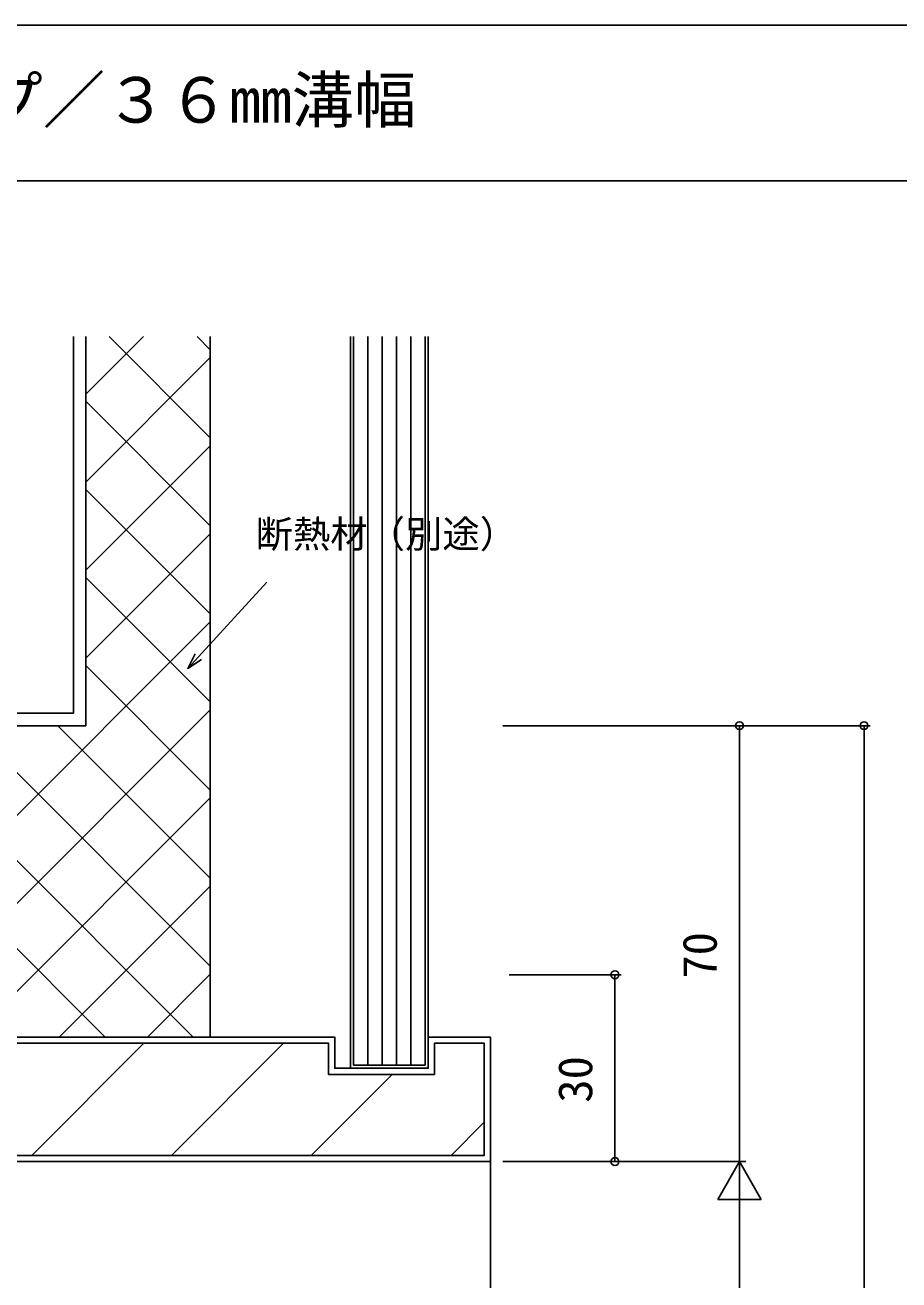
# Model space of a CAD drawing. Units: millimetres, scale not verified. Extents: x -437 to 438, y -344 to 341.
# Drawn here: x -217 to -76.6, y 104.8 to 306.3 of the extents above; entities that cross this region are included whole.
import ezdxf
from ezdxf.enums import TextEntityAlignment as Align

# ---------------------------------------------------------------- set-up
doc = ezdxf.new("R2010")
doc.units = ezdxf.units.MM
doc.header["$LTSCALE"] = 2
for name, color, linetype in [('0-1_USER1', 3, 'Continuous'), ('0-5_YKK_D', 6, 'Continuous'), ('0-6_YKK_ZWAK', 7, 'Continuous'), ('0-7_YSS_K', 3, 'Continuous')]:
    doc.layers.add(name, color=color, linetype=linetype)
doc.styles.add('ＭＳ ゴシック', font='')
doc.styles.get('ＭＳ ゴシック').set_extended_font_data('MS Gothic')

msp = doc.modelspace()

# ---------------------------------------------------------------- linework, layer by layer
at = {"layer": '0-5_YKK_D'}
for p, q in [((-140.214, 193.8), (-81.214, 193.8)), ((-140.214, 193.8), (-101.214, 193.8)), ((-102.214, 123.8), (-102.214, 193.8)), ((-82.214, 193.8), (-82.214, -236.2)), ((-139.214, 153.8), (-121.214, 153.8)), ((-122.214, 153.8), (-122.214, 123.8)), ((-140.214, 123.8), (-101.214, 123.8)), ((-140.214, 123.8), (-101.214, 123.8)), ((-139.214, 123.8), (-121.214, 123.8)), ((-102.214, 123.8), (-105.714, 117.738)), ((-102.214, 123.8), (-98.714, 117.738)), ((-102.214, 123.8), (-102.214, 111.676)), ((-105.714, 117.738), (-98.714, 117.738)), ((-102.214, 116.8), (-102.214, -169.2))]:
    msp.add_line(p, q, dxfattribs=at)
for points in [[(-190.849, 202.992), (-189.123, 204.87), (-178.138, 216.822)], [(-188.62, 204.407), (-190.849, 202.992), (-189.626, 205.332)]]:
    msp.add_lwpolyline(points, dxfattribs=at)
for centre in [(-102.214, 193.8), (-82.214, 193.8), (-122.214, 153.8), (-122.214, 123.8)]:
    msp.add_circle(centre, 0.637, dxfattribs=at)
at = {"layer": '0-6_YKK_ZWAK'}
for p, q in [((438.2, 306.3), (-436.8, 306.3)), ((438.2, 281.3), (-436.8, 281.3))]:
    msp.add_line(p, q, dxfattribs=at)
at = {"layer": '0-7_YSS_K'}
for p, q in [((-207.214, 247.047), (-197.961, 256.3)), ((-187.214, 240.03), (-203.485, 256.3)), ((-187.214, 254.172), (-189.342, 256.3)), ((-187.214, 256.3), (-187.214, 143.8)), ((-161.914, 139.3), (-161.914, 256.3)), ((-159.614, 139.3), (-159.614, 256.3)), ((-157.314, 139.3), (-157.314, 256.3)), ((-155.014, 139.3), (-155.014, 256.3)), ((-207.214, 232.905), (-187.214, 252.905)), ((-187.214, 225.887), (-207.214, 245.887)), ((-207.214, 218.763), (-187.214, 238.763)), ((-187.214, 211.745), (-207.214, 231.745)), ((-207.214, 204.62), (-187.214, 224.62)), ((-187.214, 197.603), (-207.214, 217.603)), ((-253.892, 143.8), (-187.214, 210.478)), ((-187.214, 183.461), (-207.214, 203.461)), ((-239.75, 143.8), (-187.214, 196.336)), ((-189.979, 143.8), (-239.979, 193.8)), ((-187.214, 155.177), (-225.837, 193.8)), ((-187.214, 169.319), (-211.695, 193.8)), ((-204.122, 143.8), (-249.098, 188.776)), ((-225.608, 143.8), (-187.214, 182.194)), ((-211.466, 143.8), (-187.214, 168.052)), ((-197.324, 143.8), (-187.214, 153.91)), ((-215.895, 124.8), (-197.895, 142.8)), ((-193.444, 124.8), (-175.444, 142.8)), ((-170.993, 124.8), (-157.993, 137.8)), ((-148.543, 124.8), (-143.214, 130.129)), ((-142.214, -24.701), (-142.214, 123.8))]:
    msp.add_line(p, q, dxfattribs=at)
for points in [[(-357.214, 256.3), (-357.214, 178.8), (-322.214, 178.8), (-314.714, 193.8), (-207.214, 193.8), (-207.214, 256.3)], [(-355.214, 256.3), (-355.214, 180.8), (-323.45, 180.8), (-315.95, 195.8), (-209.214, 195.8), (-209.214, 256.3)], [(-152.214, 256.3), (-152.214, 138.8), (-164.714, 138.8), (-164.714, 256.3)], [(-152.714, 256.3), (-152.714, 139.3), (-164.214, 139.3), (-164.214, 256.3)]]:
    msp.add_lwpolyline(points, dxfattribs=at)
for points in [[(-257.214, 143.8), (-257.214, 126.8), (-242.214, 126.8), (-242.214, 123.8), (-142.214, 123.8), (-142.214, 143.8), (-152.214, 143.8), (-152.214, 138.8), (-167.214, 138.8), (-167.214, 143.8)], [(-256.214, 142.8), (-256.214, 127.8), (-241.214, 127.8), (-241.214, 124.8), (-143.214, 124.8), (-143.214, 142.8), (-151.214, 142.8), (-151.214, 137.8), (-168.214, 137.8), (-168.214, 142.8)]]:
    msp.add_lwpolyline(points, close=True, dxfattribs=at)

# ---------------------------------------------------------------- texts
at = {"layer": '0-1_USER1', "style": 'ＭＳ ゴシック'}
msp.add_text('引違い窓\u3000Aタイプ／３６mm溝幅', height=7.331, dxfattribs=at).set_placement((-299.106, 288.431), align=Align.BOTTOM_LEFT)
at = {"layer": '0-5_YKK_D', "style": 'ＭＳ ゴシック'}
msp.add_text('断熱材（別途）', height=4.399, dxfattribs=at).set_placement((-179.939, 221.05), align=Align.BOTTOM_LEFT)
for s, p in [('70', (-104.214, 153.175)), ('30', (-124.214, 133.26))]:
    msp.add_text(s, height=5.499, rotation=90, dxfattribs=at).set_placement(p, align=Align.BOTTOM_LEFT)

doc.saveas('drawing.dxf')
